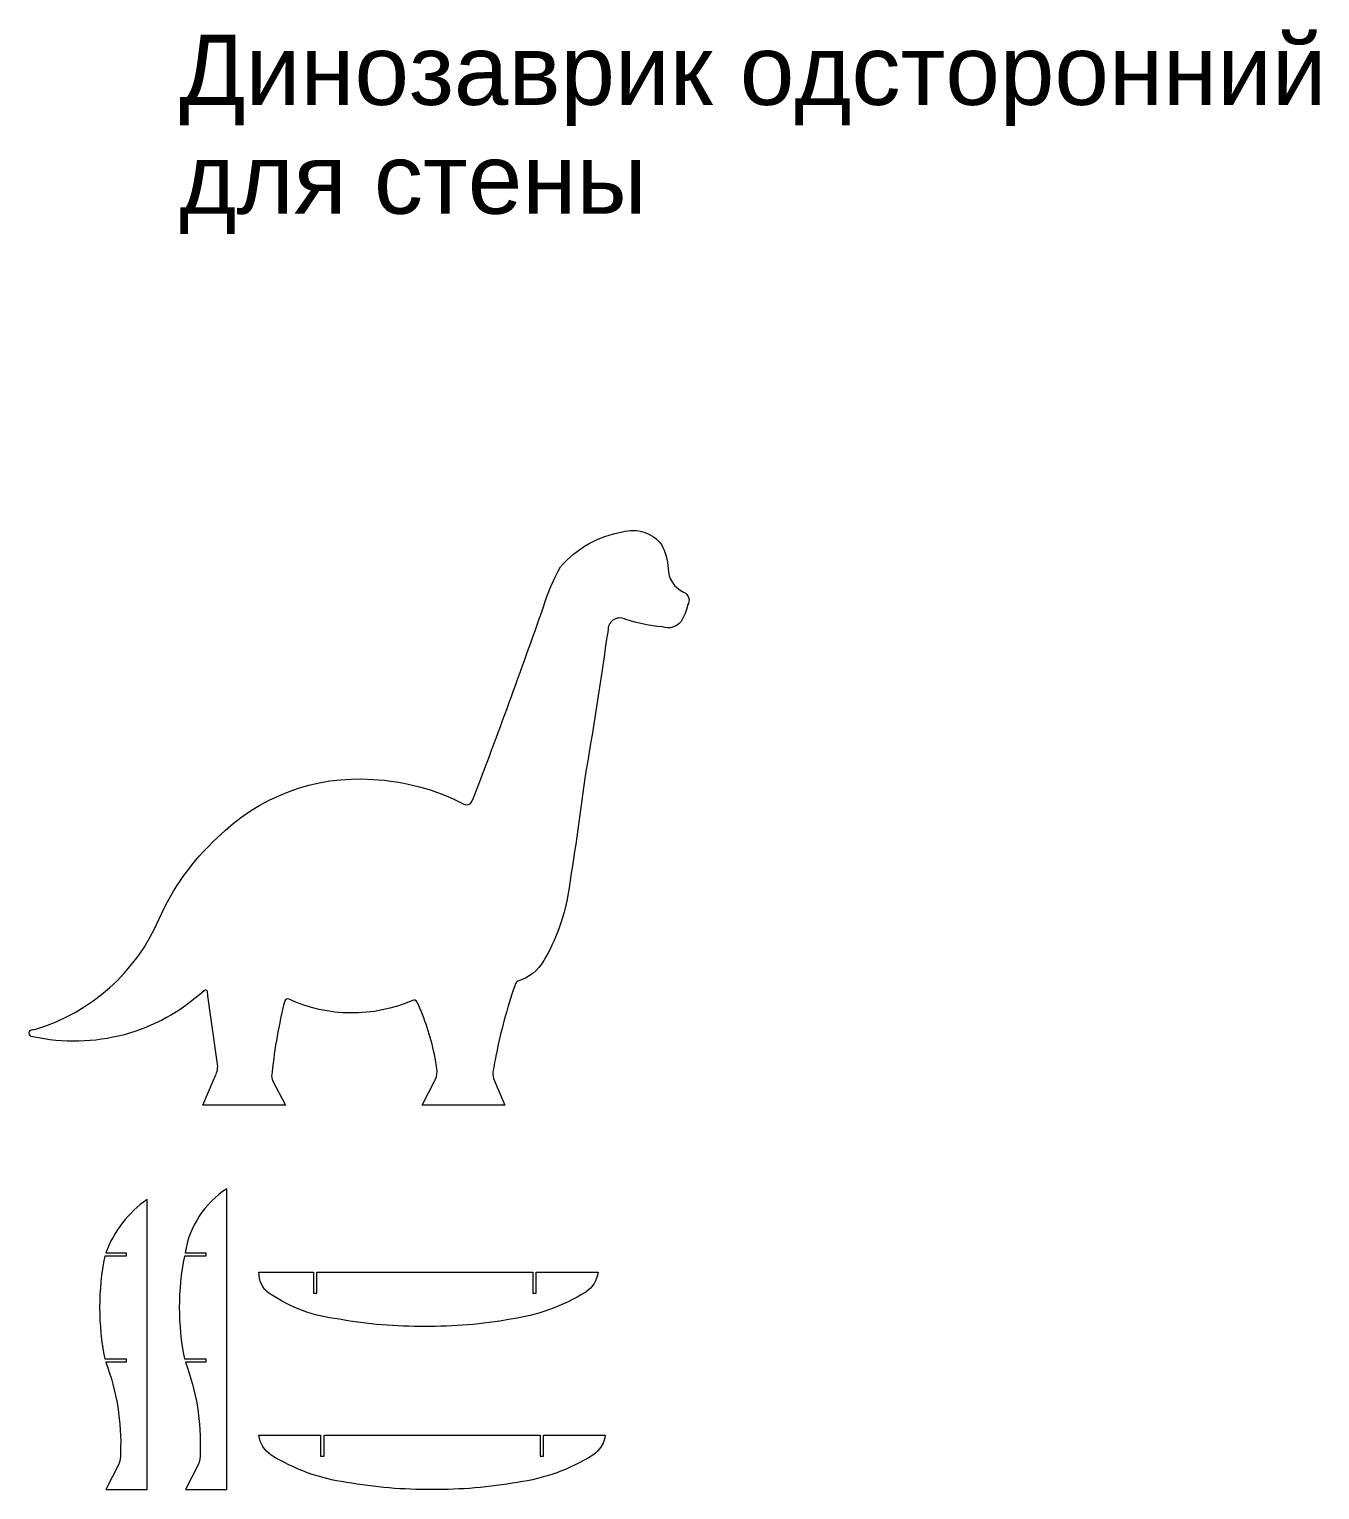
# Model space of a CAD drawing. Header units: centimetres. Extents: x -222 to 550, y -207 to 224.
# Drawn here: x 175.9 to 549.7, y -199.5 to 223.5 of the extents above; entities that cross this region are included whole.
import ezdxf

# ---------------------------------------------------------------- set-up
doc = ezdxf.new("R2010")
doc.units = ezdxf.units.CM
doc.header["$MEASUREMENT"] = 0

msp = doc.modelspace()

# ---------------------------------------------------------------- linework, layer by layer
at = {"color": 230, "lineweight": 9}
for points, knots in [([(311.14358, -73.41382), (312.48588, -66.68473), (314.28662, -60.05541), (316.53349, -53.57213), (316.53349, -53.57213), (316.53349, -53.57213), (316.53349, -53.57213), (316.53349, -53.57213), (316.53349, -53.57213), (316.61335, -53.02232), (316.90172, -52.52406), (317.33887, -52.18101), (317.33887, -52.18101), (317.33887, -52.18101), (317.33887, -52.18101), (317.33887, -52.18101), (317.33887, -52.18101), (320.57192, -51.32819), (323.31198, -49.18362), (324.91669, -46.25047), (324.91669, -46.25047), (324.91669, -46.25047), (324.91669, -46.25047), (324.91669, -46.25047), (324.91669, -46.25047), (328.40063, -40.41637), (330.77148, -33.98659), (331.90898, -27.28737), (331.90898, -27.28737), (331.90898, -27.28737), (331.90898, -27.28737), (331.90898, -27.28737), (331.90898, -27.28737), (333.72553, -16.03896), (335.3609, -4.76224), (336.81449, 6.5387), (336.81449, 6.5387), (336.81449, 6.5387), (336.81449, 6.5387), (336.81449, 6.5387), (336.81449, 6.5387), (339.13575, 19.92601), (341.23501, 33.351), (343.11112, 46.80782), (343.11112, 46.80782), (343.11112, 46.80782), (343.11112, 46.80782), (343.11112, 46.80782), (343.11112, 46.80782), (343.28645, 47.77955), (343.43288, 48.75617), (343.55042, 49.73649), (343.55042, 49.73649), (343.55042, 49.73649), (343.55042, 49.73649), (343.55042, 49.73649), (343.55042, 49.73649), (343.61953, 50.93802), (344.30874, 52.01694), (345.3697, 52.58471), (345.3697, 52.58471), (345.3697, 52.58471), (345.3697, 52.58471), (345.3697, 52.58471), (345.3697, 52.58471), (346.43085, 53.15268), (347.71088, 53.12768), (348.74879, 52.51872), (348.74879, 52.51872), (348.74879, 52.51872), (348.74879, 52.51872), (348.74879, 52.51872), (348.74879, 52.51872), (352.18353, 51.46049), (355.7155, 50.74902), (359.29198, 50.39544), (359.29198, 50.39544), (359.29198, 50.39544), (359.29198, 50.39544), (359.29198, 50.39544), (359.29198, 50.39544), (361.25555, 49.67694), (363.45791, 50.33159), (364.71001, 52.0062), (364.71001, 52.0062), (364.71001, 52.0062), (364.71001, 52.0062), (364.71001, 52.0062), (364.71001, 52.0062), (365.6095, 53.44691), (366.25342, 55.03229), (366.61364, 56.69206), (366.61364, 56.69206), (366.61364, 56.69206), (366.61364, 56.69206), (366.61364, 56.69206), (366.61364, 56.69206), (367.03537, 57.34516), (367.13983, 58.15347), (366.89831, 58.89227), (366.89831, 58.89227), (366.89831, 58.89227), (366.89831, 58.89227), (366.89831, 58.89227), (366.89831, 58.89227), (366.65679, 59.63108), (366.09488, 60.22149), (365.36896, 60.49933), (365.36896, 60.49933), (365.36896, 60.49933), (365.36896, 60.49933), (365.36896, 60.49933), (365.36896, 60.49933), (362.72125, 61.7401), (361.01501, 64.38469), (360.97597, 67.30847), (360.97597, 67.30847), (360.97597, 67.30847), (360.97597, 67.30847), (360.97597, 67.30847), (360.97597, 67.30847), (360.77779, 69.72501), (360.13231, 72.08356), (359.07233, 74.26405), (359.07233, 74.26405), (359.07233, 74.26405), (359.07233, 74.26405), (359.07233, 74.26405), (359.07233, 74.26405), (356.38577, 77.67828), (351.89906, 79.12563), (347.72376, 77.92488), (347.72376, 77.92488), (347.72376, 77.92488), (347.72376, 77.92488), (347.72376, 77.92488), (347.72376, 77.92488), (340.73656, 76.73935), (334.3878, 73.13729), (329.7857, 67.74777), (329.7857, 67.74777), (329.7857, 67.74777), (329.7857, 67.74777), (329.7857, 67.74777), (329.7857, 67.74777), (327.70361, 64.11798), (326.0454, 60.26113), (324.84367, 56.25276), (324.84367, 56.25276), (324.84367, 56.25276), (324.84367, 56.25276), (324.84367, 56.25276), (324.84367, 56.25276), (318.38109, 37.6989), (311.63208, 19.24617), (304.59919, 0.90102), (304.59919, 0.90102), (304.59919, 0.90102), (304.59919, 0.90102), (304.59919, 0.90102), (304.59919, 0.90102), (304.59919, 0.90102), (304.05016, -0.38017), (304.05016, -0.38017), (304.05016, -0.38017), (304.05016, -0.38017), (304.05016, -0.38017), (304.05016, -0.38017), (304.05016, -0.38017), (303.53393, -1.07544), (302.59657, -1.30602), (301.81696, -0.9294), (301.81696, -0.9294), (301.81696, -0.9294), (301.81696, -0.9294), (301.81696, -0.9294), (301.81696, -0.9294), (293.61435, 3.30779), (284.605, 5.75362), (275.38577, 6.24583), (275.38577, 6.24583), (275.38577, 6.24583), (275.38577, 6.24583), (275.38577, 6.24583), (275.38577, 6.24583), (258.6178, 7.41827), (242.17335, 1.21478), (230.35756, -10.74042), (230.35756, -10.74042), (230.35756, -10.74042), (230.35756, -10.74042), (230.35756, -10.74042), (230.35756, -10.74042), (223.19014, -17.30668), (217.45699, -25.28319), (213.51774, -34.16973), (213.51774, -34.16973), (213.51774, -34.16973), (213.51774, -34.16973), (213.51774, -34.16973), (213.51774, -34.16973), (206.92474, -49.57802), (193.83868, -61.26963), (177.78804, -66.09217), (177.78804, -66.09217), (177.78804, -66.09217), (177.78804, -66.09217), (177.78804, -66.09217), (177.78804, -66.09217), (177.50065, -66.16128), (177.20426, -66.18588), (176.90945, -66.16538), (176.90945, -66.16538), (176.90945, -66.16538), (176.90945, -66.16538), (176.90945, -66.16538), (176.90945, -66.16538), (176.34363, -66.1935), (175.89906, -66.66052), (175.89906, -67.22692), (175.89906, -67.22692), (175.89906, -67.22692), (175.89906, -67.22692), (175.89906, -67.22692), (175.89906, -67.22692), (175.89906, -67.79372), (176.34363, -68.26055), (176.90945, -68.28866), (176.90945, -68.28866), (176.90945, -68.28866), (176.90945, -68.28866), (176.90945, -68.28866), (176.90945, -68.28866), (194.63958, -72.21991), (213.17216, -67.24489), (226.5503, -54.96324), (226.5503, -54.96324), (226.5503, -54.96324), (226.5503, -54.96324), (226.5503, -54.96324), (226.5503, -54.96324), (226.68306, -54.82521), (226.87479, -54.76019), (227.06418, -54.78948), (227.06418, -54.78948), (227.06418, -54.78948), (227.06418, -54.78948), (227.06418, -54.78948), (227.06418, -54.78948), (227.25357, -54.81857), (227.41699, -54.93806), (227.50211, -55.10968), (227.50211, -55.10968), (227.50211, -55.10968), (227.50211, -55.10968), (227.50211, -55.10968), (227.50211, -55.10968), (228.4346, -62.3917), (229.43523, -69.66494), (230.50399, -76.92822), (230.50399, -76.92822), (230.50399, -76.92822), (230.50399, -76.92822), (230.50399, -76.92822), (230.50399, -76.92822), (230.44601, -78.14459), (230.08578, -79.32719), (229.45573, -80.36921), (229.45573, -80.36921), (229.45573, -80.36921), (229.45573, -80.36921), (229.45573, -80.36921), (229.45573, -80.36921), (229.45573, -80.36921), (226.16098, -88.13973), (226.16098, -88.13973), (226.16098, -88.13973), (226.16098, -88.13973), (226.16098, -88.13973), (226.16098, -88.13973), (226.16098, -88.13973), (226.16098, -88.13973), (230.25193, -88.12919), (230.25193, -88.12919), (230.25193, -88.12919), (230.25193, -88.12919), (230.25193, -88.12919), (230.25193, -88.12919), (230.25193, -88.12919), (230.25193, -88.12919), (250.13463, -88.13973), (250.13463, -88.13973), (250.13463, -88.13973), (250.13463, -88.13973), (250.13463, -88.13973), (250.13463, -88.13973), (250.13463, -88.13973), (250.13463, -88.13973), (246.40683, -80.94928), (246.40683, -80.94928), (246.40683, -80.94928), (246.40683, -80.94928), (246.40683, -80.94928), (246.40683, -80.94928), (246.40683, -80.94928), (246.37579, -80.87528), (246.34631, -80.80089), (246.31839, -80.72592), (246.31839, -80.72592), (246.31839, -80.72592), (246.31839, -80.72592), (246.31839, -80.72592), (246.31839, -80.72592), (246.30511, -80.67886), (246.29203, -80.632), (246.27934, -80.58534), (246.27934, -80.58534), (246.27934, -80.58534), (246.27934, -80.58534), (246.27934, -80.58534), (246.27934, -80.58534), (246.08117, -79.94416), (246.06945, -79.25983), (246.24556, -78.6122), (246.24556, -78.6122), (246.24556, -78.6122), (246.24556, -78.6122), (246.24556, -78.6122), (246.24556, -78.6122), (246.96972, -71.62695), (248.19312, -64.70242), (249.90639, -57.89191), (249.90639, -57.89191), (249.90639, -57.89191), (249.90639, -57.89191), (249.90639, -57.89191), (249.90639, -57.89191), (250.00655, -57.66269), (250.1975, -57.48521), (250.43336, -57.40204), (250.43336, -57.40204), (250.43336, -57.40204), (250.43336, -57.40204), (250.43336, -57.40204), (250.43336, -57.40204), (250.66921, -57.31886), (250.92908, -57.33702), (251.15107, -57.45261), (251.15107, -57.45261), (251.15107, -57.45261), (251.15107, -57.45261), (251.15107, -57.45261), (251.15107, -57.45261), (262.49789, -62.6381), (275.51365, -62.75778), (286.95399, -57.78218), (286.95399, -57.78218), (286.95399, -57.78218), (286.95399, -57.78218), (286.95399, -57.78218), (286.95399, -57.78218), (287.17208, -57.66855), (287.42667, -57.64727), (287.66058, -57.72283), (287.66058, -57.72283), (287.66058, -57.72283), (287.66058, -57.72283), (287.66058, -57.72283), (287.66058, -57.72283), (287.89467, -57.79858), (288.08836, -57.96493), (288.19867, -58.18477), (288.19867, -58.18477), (288.19867, -58.18477), (288.19867, -58.18477), (288.19867, -58.18477), (288.19867, -58.18477), (290.46448, -63.04967), (292.16135, -68.1598), (293.25569, -73.41382), (293.25569, -73.41382), (293.25569, -73.41382), (293.25569, -73.41382), (293.25569, -73.41382), (293.25569, -73.41382), (293.25569, -73.41382), (293.5716, -75.02459), (293.5716, -75.02459), (293.5716, -75.02459), (293.5716, -75.02459), (293.5716, -75.02459), (293.5716, -75.02459), (293.5716, -75.02459), (293.72369, -75.85184), (293.86075, -76.68182), (293.98278, -77.51395), (293.98278, -77.51395), (293.98278, -77.51395), (293.98278, -77.51395), (293.98278, -77.51395), (293.98278, -77.51395), (294.15011, -78.55714), (294.00289, -79.6265), (293.55969, -80.58554), (293.55969, -80.58554), (293.55969, -80.58554), (293.55969, -80.58554), (293.55969, -80.58554), (293.55969, -80.58554), (293.54719, -80.632), (293.53391, -80.67906), (293.52064, -80.72611), (293.52064, -80.72611), (293.52064, -80.72611), (293.52064, -80.72611), (293.52064, -80.72611), (293.52064, -80.72611), (293.49272, -80.80109), (293.46324, -80.87547), (293.43219, -80.94947), (293.43219, -80.94947), (293.43219, -80.94947), (293.43219, -80.94947), (293.43219, -80.94947), (293.43219, -80.94947), (293.43219, -80.94947), (289.70381, -88.13973), (289.70381, -88.13973), (289.70381, -88.13973), (289.70381, -88.13973), (289.70381, -88.13973), (289.70381, -88.13973), (289.70381, -88.13973), (289.70381, -88.13973), (309.58709, -88.12938), (309.58709, -88.12938), (309.58709, -88.12938), (309.58709, -88.12938), (309.58709, -88.12938), (309.58709, -88.12938), (309.58709, -88.12938), (309.58709, -88.12938), (313.68039, -88.13973), (313.68039, -88.13973), (313.68039, -88.13973), (313.68039, -88.13973), (313.68039, -88.13973), (313.68039, -88.13973), (313.68039, -88.13973), (313.68039, -88.13973), (310.3833, -80.3694), (310.3833, -80.3694), (310.3833, -80.3694), (310.3833, -80.3694), (310.3833, -80.3694), (310.3833, -80.3694), (310.3833, -80.3694), (310.15486, -79.58315), (310.12968, -78.7518), (310.31008, -77.95325), (310.31008, -77.95325), (310.31008, -77.95325), (310.31008, -77.95325), (310.31008, -77.95325), (310.31008, -77.95325), (310.47428, -76.97528), (310.64785, -75.99905), (310.83138, -75.02459), (310.83138, -75.02459), (310.83138, -75.02459), (310.83138, -75.02459), (310.83138, -75.02459), (310.83138, -75.02459), (310.83138, -75.02459), (311.14358, -73.41382), (311.14358, -73.41382)], [0, 0, 0, 0, 0.008333333, 0.008333333, 0.008333333, 0.008333333, 0.016666667, 0.016666667, 0.016666667, 0.016666667, 0.025, 0.025, 0.025, 0.025, 0.033333333, 0.033333333, 0.033333333, 0.033333333, 0.041666667, 0.041666667, 0.041666667, 0.041666667, 0.05, 0.05, 0.05, 0.05, 0.058333333, 0.058333333, 0.058333333, 0.058333333, 0.066666667, 0.066666667, 0.066666667, 0.066666667, 0.075, 0.075, 0.075, 0.075, 0.083333333, 0.083333333, 0.083333333, 0.083333333, 0.091666667, 0.091666667, 0.091666667, 0.091666667, 0.1, 0.1, 0.1, 0.1, 0.108333333, 0.108333333, 0.108333333, 0.108333333, 0.116666667, 0.116666667, 0.116666667, 0.116666667, 0.125, 0.125, 0.125, 0.125, 0.133333333, 0.133333333, 0.133333333, 0.133333333, 0.141666667, 0.141666667, 0.141666667, 0.141666667, 0.15, 0.15, 0.15, 0.15, 0.158333333, 0.158333333, 0.158333333, 0.158333333, 0.166666667, 0.166666667, 0.166666667, 0.166666667, 0.175, 0.175, 0.175, 0.175, 0.183333333, 0.183333333, 0.183333333, 0.183333333, 0.191666667, 0.191666667, 0.191666667, 0.191666667, 0.2, 0.2, 0.2, 0.2, 0.208333333, 0.208333333, 0.208333333, 0.208333333, 0.216666667, 0.216666667, 0.216666667, 0.216666667, 0.225, 0.225, 0.225, 0.225, 0.233333333, 0.233333333, 0.233333333, 0.233333333, 0.241666667, 0.241666667, 0.241666667, 0.241666667, 0.25, 0.25, 0.25, 0.25, 0.258333333, 0.258333333, 0.258333333, 0.258333333, 0.266666667, 0.266666667, 0.266666667, 0.266666667, 0.275, 0.275, 0.275, 0.275, 0.283333333, 0.283333333, 0.283333333, 0.283333333, 0.291666667, 0.291666667, 0.291666667, 0.291666667, 0.3, 0.3, 0.3, 0.3, 0.308333333, 0.308333333, 0.308333333, 0.308333333, 0.316666667, 0.316666667, 0.316666667, 0.316666667, 0.325, 0.325, 0.325, 0.325, 0.333333333, 0.333333333, 0.333333333, 0.333333333, 0.341666667, 0.341666667, 0.341666667, 0.341666667, 0.35, 0.35, 0.35, 0.35, 0.358333333, 0.358333333, 0.358333333, 0.358333333, 0.366666667, 0.366666667, 0.366666667, 0.366666667, 0.375, 0.375, 0.375, 0.375, 0.383333333, 0.383333333, 0.383333333, 0.383333333, 0.391666667, 0.391666667, 0.391666667, 0.391666667, 0.4, 0.4, 0.4, 0.4, 0.408333333, 0.408333333, 0.408333333, 0.408333333, 0.416666667, 0.416666667, 0.416666667, 0.416666667, 0.425, 0.425, 0.425, 0.425, 0.433333333, 0.433333333, 0.433333333, 0.433333333, 0.441666667, 0.441666667, 0.441666667, 0.441666667, 0.45, 0.45, 0.45, 0.45, 0.458333333, 0.458333333, 0.458333333, 0.458333333, 0.466666667, 0.466666667, 0.466666667, 0.466666667, 0.475, 0.475, 0.475, 0.475, 0.483333333, 0.483333333, 0.483333333, 0.483333333, 0.491666667, 0.491666667, 0.491666667, 0.491666667, 0.5, 0.5, 0.5, 0.5, 0.508333333, 0.508333333, 0.508333333, 0.508333333, 0.516666667, 0.516666667, 0.516666667, 0.516666667, 0.525, 0.525, 0.525, 0.525, 0.533333333, 0.533333333, 0.533333333, 0.533333333, 0.541666667, 0.541666667, 0.541666667, 0.541666667, 0.55, 0.55, 0.55, 0.55, 0.558333333, 0.558333333, 0.558333333, 0.558333333, 0.566666667, 0.566666667, 0.566666667, 0.566666667, 0.575, 0.575, 0.575, 0.575, 0.583333333, 0.583333333, 0.583333333, 0.583333333, 0.591666667, 0.591666667, 0.591666667, 0.591666667, 0.6, 0.6, 0.6, 0.6, 0.608333333, 0.608333333, 0.608333333, 0.608333333, 0.616666667, 0.616666667, 0.616666667, 0.616666667, 0.625, 0.625, 0.625, 0.625, 0.633333333, 0.633333333, 0.633333333, 0.633333333, 0.641666667, 0.641666667, 0.641666667, 0.641666667, 0.65, 0.65, 0.65, 0.65, 0.658333333, 0.658333333, 0.658333333, 0.658333333, 0.666666667, 0.666666667, 0.666666667, 0.666666667, 0.675, 0.675, 0.675, 0.675, 0.683333333, 0.683333333, 0.683333333, 0.683333333, 0.691666667, 0.691666667, 0.691666667, 0.691666667, 0.7, 0.7, 0.7, 0.7, 0.708333333, 0.708333333, 0.708333333, 0.708333333, 0.716666667, 0.716666667, 0.716666667, 0.716666667, 0.725, 0.725, 0.725, 0.725, 0.733333333, 0.733333333, 0.733333333, 0.733333333, 0.741666667, 0.741666667, 0.741666667, 0.741666667, 0.75, 0.75, 0.75, 0.75, 0.758333333, 0.758333333, 0.758333333, 0.758333333, 0.766666667, 0.766666667, 0.766666667, 0.766666667, 0.775, 0.775, 0.775, 0.775, 0.783333333, 0.783333333, 0.783333333, 0.783333333, 0.791666667, 0.791666667, 0.791666667, 0.791666667, 0.8, 0.8, 0.8, 0.8, 0.808333333, 0.808333333, 0.808333333, 0.808333333, 0.816666667, 0.816666667, 0.816666667, 0.816666667, 0.825, 0.825, 0.825, 0.825, 0.833333333, 0.833333333, 0.833333333, 0.833333333, 0.841666667, 0.841666667, 0.841666667, 0.841666667, 0.85, 0.85, 0.85, 0.85, 0.858333333, 0.858333333, 0.858333333, 0.858333333, 0.866666667, 0.866666667, 0.866666667, 0.866666667, 0.875, 0.875, 0.875, 0.875, 0.883333333, 0.883333333, 0.883333333, 0.883333333, 0.891666667, 0.891666667, 0.891666667, 0.891666667, 0.9, 0.9, 0.9, 0.9, 0.908333333, 0.908333333, 0.908333333, 0.908333333, 0.916666667, 0.916666667, 0.916666667, 0.916666667, 0.925, 0.925, 0.925, 0.925, 0.933333333, 0.933333333, 0.933333333, 0.933333333, 0.941666667, 0.941666667, 0.941666667, 0.941666667, 0.95, 0.95, 0.95, 0.95, 0.958333333, 0.958333333, 0.958333333, 0.958333333, 0.966666667, 0.966666667, 0.966666667, 0.966666667, 0.975, 0.975, 0.975, 0.975, 0.983333333, 0.983333333, 0.983333333, 0.983333333, 1, 1, 1, 1]), ([(227.03614, -162.47915), (227.03614, -162.47915), (227.03614, -161.70813), (227.03614, -161.70813), (227.03614, -161.70813), (227.03614, -161.70813), (227.03614, -161.59364), (227.03614, -161.59364), (227.03614, -161.59364), (227.03614, -161.59364), (220.86072, -161.59364), (220.86072, -161.59364), (220.86072, -161.59364), (218.86563, -151.77807), (218.86563, -141.66136), (220.86072, -131.8456), (220.86072, -131.8456), (220.86072, -131.8456), (227.03614, -131.8456), (227.03614, -131.8456), (227.03614, -131.8456), (227.03614, -131.8456), (227.03614, -131.73111), (227.03614, -131.73111), (227.03614, -131.73111), (227.03614, -131.73111), (227.03614, -130.96009), (227.03614, -130.96009), (227.03614, -130.96009), (227.03614, -130.96009), (227.03614, -130.8456), (227.03614, -130.8456), (227.03614, -130.8456), (227.03614, -130.8456), (221.04209, -130.8456), (221.04209, -130.8456), (221.04209, -130.8456), (222.31352, -123.26044), (226.68346, -116.5438), (233.10785, -112.30919), (233.10785, -112.30919), (233.10785, -112.30919), (233.10785, -199.43186), (233.10785, -199.43186), (233.10785, -199.43186), (233.10785, -199.43186), (221.1302, -199.43186), (221.1302, -199.43186), (221.1302, -199.43186), (221.1302, -199.43186), (224.79884, -192.3361), (224.79884, -192.3361), (224.79884, -192.3361), (225.29613, -191.25113), (225.50601, -190.05643), (225.408, -188.8668), (225.408, -188.8668), (225.77865, -179.91136), (224.33182, -170.97398), (221.15531, -162.59364), (221.15531, -162.59364), (221.15531, -162.59364), (227.03614, -162.59364), (227.03614, -162.59364), (227.03614, -162.59364), (227.03614, -162.59364), (227.03614, -162.47915), (227.03614, -162.47915)], [0, 0, 0, 0, 0.055555556, 0.055555556, 0.055555556, 0.055555556, 0.111111111, 0.111111111, 0.111111111, 0.111111111, 0.166666667, 0.166666667, 0.166666667, 0.166666667, 0.222222222, 0.222222222, 0.222222222, 0.222222222, 0.277777778, 0.277777778, 0.277777778, 0.277777778, 0.333333333, 0.333333333, 0.333333333, 0.333333333, 0.388888889, 0.388888889, 0.388888889, 0.388888889, 0.444444444, 0.444444444, 0.444444444, 0.444444444, 0.5, 0.5, 0.5, 0.5, 0.555555556, 0.555555556, 0.555555556, 0.555555556, 0.611111111, 0.611111111, 0.611111111, 0.611111111, 0.666666667, 0.666666667, 0.666666667, 0.666666667, 0.722222222, 0.722222222, 0.722222222, 0.722222222, 0.777777778, 0.777777778, 0.777777778, 0.777777778, 0.833333333, 0.833333333, 0.833333333, 0.833333333, 0.888888889, 0.888888889, 0.888888889, 0.888888889, 1, 1, 1, 1]), ([(203.96448, -162.47915), (203.96448, -162.47915), (203.96448, -161.70813), (203.96448, -161.70813), (203.96448, -161.70813), (203.96448, -161.70813), (203.96448, -161.59364), (203.96448, -161.59364), (203.96448, -161.59364), (203.96448, -161.59364), (197.78906, -161.59364), (197.78906, -161.59364), (197.78906, -161.59364), (195.79396, -151.77807), (195.79396, -141.66137), (197.78906, -131.84579), (197.78906, -131.84579), (197.78906, -131.84579), (203.96448, -131.84579), (203.96448, -131.84579), (203.96448, -131.84579), (203.96448, -131.84579), (203.96448, -131.7313), (203.96448, -131.7313), (203.96448, -131.7313), (203.96448, -131.7313), (203.96448, -130.96028), (203.96448, -130.96028), (203.96448, -130.96028), (203.96448, -130.96028), (203.96448, -130.84579), (203.96448, -130.84579), (203.96448, -130.84579), (203.96448, -130.84579), (198.07436, -130.84579), (198.07436, -130.84579), (198.07436, -130.84579), (200.43163, -124.62983), (204.59748, -119.26176), (210.03618, -115.43563), (210.03618, -115.43563), (210.03618, -115.43563), (210.03618, -199.43186), (210.03618, -199.43186), (210.03618, -199.43186), (210.03618, -199.43186), (198.05853, -199.43186), (198.05853, -199.43186), (198.05853, -199.43186), (198.05853, -199.43186), (201.72717, -192.33629), (201.72717, -192.33629), (201.72717, -192.33629), (202.22446, -191.25112), (202.43435, -190.05642), (202.33634, -188.8668), (202.33634, -188.8668), (202.70699, -179.91135), (201.26015, -170.97417), (198.08364, -162.59364), (198.08364, -162.59364), (198.08364, -162.59364), (203.96448, -162.59364), (203.96448, -162.59364), (203.96448, -162.59364), (203.96448, -162.59364), (203.96448, -162.47915), (203.96448, -162.47915)], [0, 0, 0, 0, 0.055555556, 0.055555556, 0.055555556, 0.055555556, 0.111111111, 0.111111111, 0.111111111, 0.111111111, 0.166666667, 0.166666667, 0.166666667, 0.166666667, 0.222222222, 0.222222222, 0.222222222, 0.222222222, 0.277777778, 0.277777778, 0.277777778, 0.277777778, 0.333333333, 0.333333333, 0.333333333, 0.333333333, 0.388888889, 0.388888889, 0.388888889, 0.388888889, 0.444444444, 0.444444444, 0.444444444, 0.444444444, 0.5, 0.5, 0.5, 0.5, 0.555555556, 0.555555556, 0.555555556, 0.555555556, 0.611111111, 0.611111111, 0.611111111, 0.611111111, 0.666666667, 0.666666667, 0.666666667, 0.666666667, 0.722222222, 0.722222222, 0.722222222, 0.722222222, 0.777777778, 0.777777778, 0.777777778, 0.777777778, 0.833333333, 0.833333333, 0.833333333, 0.833333333, 0.888888889, 0.888888889, 0.888888889, 0.888888889, 1, 1, 1, 1]), ([(315.26628, -150.14574), (323.01396, -149.0596), (330.45042, -146.3703), (337.10083, -142.24967), (337.10083, -142.24967), (339.07163, -140.93861), (340.36805, -138.829), (340.64745, -136.47865), (340.64745, -136.47865), (340.64745, -136.47865), (322.76871, -136.47865), (322.76871, -136.47865), (322.76871, -136.47865), (322.76871, -136.47865), (322.76871, -142.55094), (322.76871, -142.55094), (322.76871, -142.55094), (322.76871, -142.55094), (322.6512, -142.55094), (322.6512, -142.55094), (322.6512, -142.55094), (322.6512, -142.55094), (321.88623, -142.55094), (321.88623, -142.55094), (321.88623, -142.55094), (321.88623, -142.55094), (321.76871, -142.55094), (321.76871, -142.55094), (321.76871, -142.55094), (321.76871, -142.55094), (321.76871, -136.47865), (321.76871, -136.47865), (321.76871, -136.47865), (321.76871, -136.47865), (290.49642, -136.47865), (290.49642, -136.47865), (290.49642, -136.47865), (290.49642, -136.47865), (259.22413, -136.47865), (259.22413, -136.47865), (259.22413, -136.47865), (259.22413, -136.47865), (259.22413, -142.55094), (259.22413, -142.55094), (259.22413, -142.55094), (259.22413, -142.55094), (259.10661, -142.55094), (259.10661, -142.55094), (259.10661, -142.55094), (259.10661, -142.55094), (258.34165, -142.55094), (258.34165, -142.55094), (258.34165, -142.55094), (258.34165, -142.55094), (258.22413, -142.55094), (258.22413, -142.55094), (258.22413, -142.55094), (258.22413, -142.55094), (258.22413, -136.47865), (258.22413, -136.47865), (258.22413, -136.47865), (258.22413, -136.47865), (242.43607, -136.48835), (242.43607, -136.48835), (242.43607, -136.48835), (242.49829, -138.87529), (243.27432, -141.23708), (245.31411, -142.53722), (245.31411, -142.53722), (251.90574, -146.86838), (257.93308, -149.22364), (265.72656, -150.14574), (265.72656, -150.14574), (273.90046, -151.605), (282.19385, -152.28874), (290.49642, -152.188), (290.49642, -152.188), (298.79899, -152.28874), (307.09238, -151.605), (315.26628, -150.14574)], [0, 0, 0, 0, 0.047619048, 0.047619048, 0.047619048, 0.047619048, 0.095238095, 0.095238095, 0.095238095, 0.095238095, 0.142857143, 0.142857143, 0.142857143, 0.142857143, 0.19047619, 0.19047619, 0.19047619, 0.19047619, 0.238095238, 0.238095238, 0.238095238, 0.238095238, 0.285714286, 0.285714286, 0.285714286, 0.285714286, 0.333333333, 0.333333333, 0.333333333, 0.333333333, 0.380952381, 0.380952381, 0.380952381, 0.380952381, 0.428571429, 0.428571429, 0.428571429, 0.428571429, 0.476190476, 0.476190476, 0.476190476, 0.476190476, 0.523809524, 0.523809524, 0.523809524, 0.523809524, 0.571428571, 0.571428571, 0.571428571, 0.571428571, 0.619047619, 0.619047619, 0.619047619, 0.619047619, 0.666666667, 0.666666667, 0.666666667, 0.666666667, 0.714285714, 0.714285714, 0.714285714, 0.714285714, 0.761904762, 0.761904762, 0.761904762, 0.761904762, 0.80952381, 0.80952381, 0.80952381, 0.80952381, 0.857142857, 0.857142857, 0.857142857, 0.857142857, 0.904761905, 0.904761905, 0.904761905, 0.904761905, 1, 1, 1, 1]), ([(317.35695, -197.37989), (325.10463, -196.29375), (332.54109, -193.60445), (339.1915, -189.48382), (339.1915, -189.48382), (341.1623, -188.17276), (342.45872, -186.06315), (342.73812, -183.7128), (342.73812, -183.7128), (342.73812, -183.7128), (324.85938, -183.7128), (324.85938, -183.7128), (324.85938, -183.7128), (324.85938, -183.7128), (324.85938, -189.78509), (324.85938, -189.78509), (324.85938, -189.78509), (324.85938, -189.78509), (324.74187, -189.78509), (324.74187, -189.78509), (324.74187, -189.78509), (324.74187, -189.78509), (323.9769, -189.78509), (323.9769, -189.78509), (323.9769, -189.78509), (323.9769, -189.78509), (323.85938, -189.78509), (323.85938, -189.78509), (323.85938, -189.78509), (323.85938, -189.78509), (323.85938, -183.7128), (323.85938, -183.7128), (323.85938, -183.7128), (323.85938, -183.7128), (292.58709, -183.7128), (292.58709, -183.7128), (292.58709, -183.7128), (292.58709, -183.7128), (261.3148, -183.7128), (261.3148, -183.7128), (261.3148, -183.7128), (261.3148, -183.7128), (261.3148, -189.78509), (261.3148, -189.78509), (261.3148, -189.78509), (261.3148, -189.78509), (261.19728, -189.78509), (261.19728, -189.78509), (261.19728, -189.78509), (261.19728, -189.78509), (260.43232, -189.78509), (260.43232, -189.78509), (260.43232, -189.78509), (260.43232, -189.78509), (260.3148, -189.78509), (260.3148, -189.78509), (260.3148, -189.78509), (260.3148, -189.78509), (260.3148, -183.7128), (260.3148, -183.7128), (260.3148, -183.7128), (260.3148, -183.7128), (242.43607, -183.7128), (242.43607, -183.7128), (242.43607, -183.7128), (242.71546, -186.06315), (244.01188, -188.17276), (245.98268, -189.48382), (245.98268, -189.48382), (252.63309, -193.60445), (260.06955, -196.29375), (267.81723, -197.37989), (267.81723, -197.37989), (275.99113, -198.83915), (284.28452, -199.52289), (292.58709, -199.42215), (292.58709, -199.42215), (300.88966, -199.52289), (309.18305, -198.83915), (317.35695, -197.37989)], [0, 0, 0, 0, 0.047619048, 0.047619048, 0.047619048, 0.047619048, 0.095238095, 0.095238095, 0.095238095, 0.095238095, 0.142857143, 0.142857143, 0.142857143, 0.142857143, 0.19047619, 0.19047619, 0.19047619, 0.19047619, 0.238095238, 0.238095238, 0.238095238, 0.238095238, 0.285714286, 0.285714286, 0.285714286, 0.285714286, 0.333333333, 0.333333333, 0.333333333, 0.333333333, 0.380952381, 0.380952381, 0.380952381, 0.380952381, 0.428571429, 0.428571429, 0.428571429, 0.428571429, 0.476190476, 0.476190476, 0.476190476, 0.476190476, 0.523809524, 0.523809524, 0.523809524, 0.523809524, 0.571428571, 0.571428571, 0.571428571, 0.571428571, 0.619047619, 0.619047619, 0.619047619, 0.619047619, 0.666666667, 0.666666667, 0.666666667, 0.666666667, 0.714285714, 0.714285714, 0.714285714, 0.714285714, 0.761904762, 0.761904762, 0.761904762, 0.761904762, 0.80952381, 0.80952381, 0.80952381, 0.80952381, 0.857142857, 0.857142857, 0.857142857, 0.857142857, 0.904761905, 0.904761905, 0.904761905, 0.904761905, 1, 1, 1, 1])]:
    msp.add_open_spline(points, degree=3, knots=knots, dxfattribs=at)

# ---------------------------------------------------------------- texts
at = {"color": 250, "char_height": 20.3199984, "width": 359.53801, "attachment_point": 1}
for s, insert in [('\\fArial|p34;Динозаврик одсторонний', (219.3644, 221.90713)), ('\\fArial|p34;для стены', (219.3644, 190.3782))]:
    msp.add_mtext(s, dxfattribs=dict(at, insert=insert))

doc.saveas('drawing.dxf')
